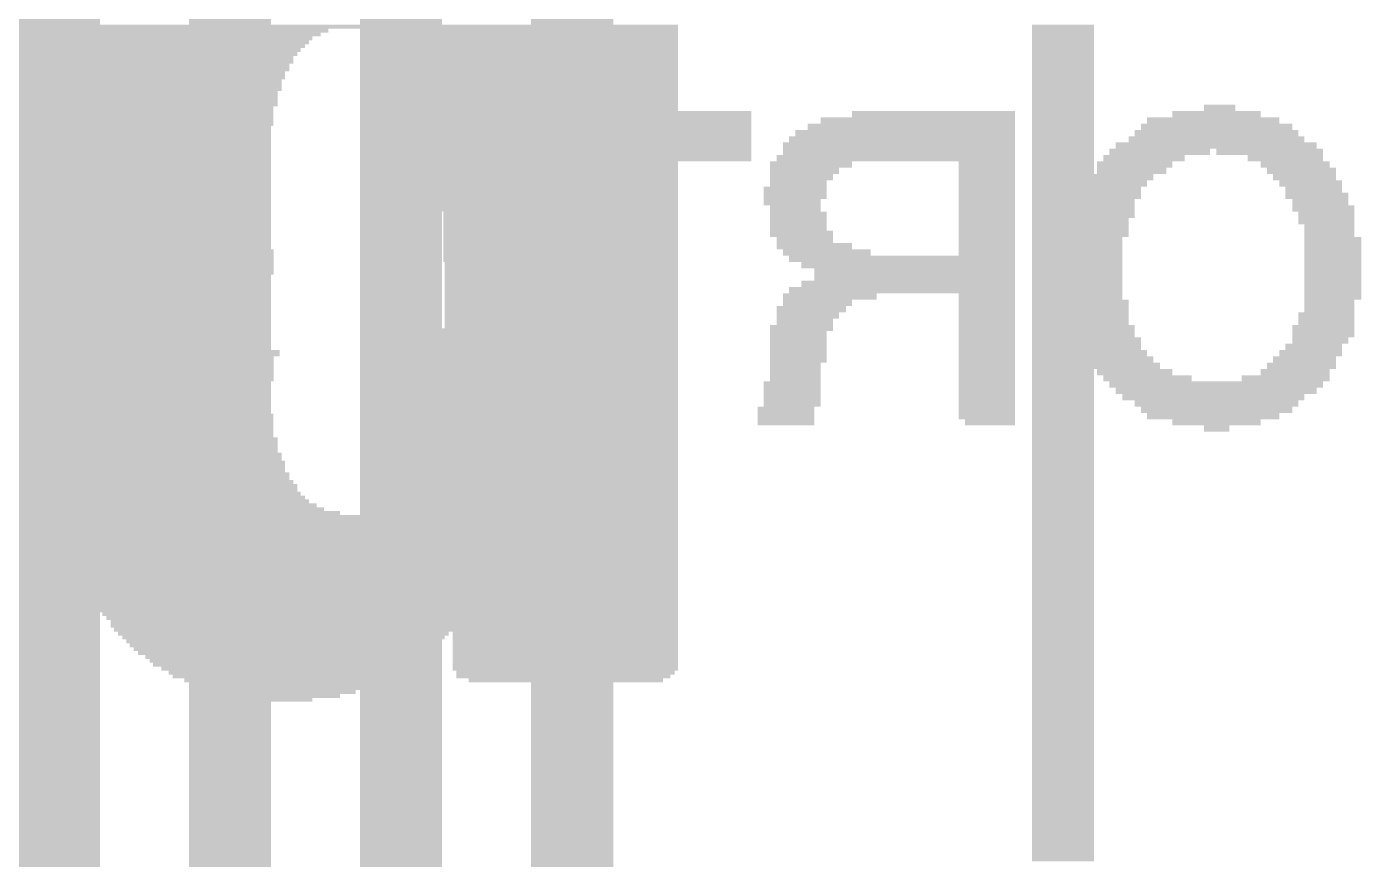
# Model space of a CAD drawing. Extents: x -0.75 to 3.47, y -1.8 to 2.11.
# Drawn here: x 2.0453 to 2.2403, y 1.2052 to 1.3268 of the extents above; entities that cross this region are included whole.
import ezdxf

# ---------------------------------------------------------------- set-up
doc = ezdxf.new("R2010")
doc.units = 0
doc.header["$MEASUREMENT"] = 0
doc.layers.get('0').update_dxf_attribs({"linetype": 'CONTINUOUS'})
for name, color, linetype in [('1', 22, 'CONTINUOUS'), ('21', 32, 'CONTINUOUS'), ('22', 2, 'CONTINUOUS')]:
    doc.layers.add(name, color=color, linetype=linetype)

# ---------------------------------------------------------------- blocks, each defined once
blk = doc.blocks.new('RECT')
blk.add_solid([(-0.5, -0.5), (0.5, -0.5), (-0.5, 0.5), (0.5, 0.5)])

msp = doc.modelspace()

# ---------------------------------------------------------------- linework, layer by layer
at = {"layer": '1', "const_width": 0.012}
for points in [[(2.05, 0.73), (2.05, 1.6)], [(2.075, 0.715), (2.075, 1.525)], [(2.1, 0.705), (2.1, 1.4)], [(2.125, 0.695), (2.125, 1.36)]]:
    msp.add_lwpolyline(points, dxfattribs=at)

# ---------------------------------------------------------------- block references
at = {"layer": '21'}
for p, xscale, yscale in [((2.095006, 1.326831), 0.0909, 0.00057), ((2.069456, 1.326261), 0.0398, 0.00057), ((2.068906, 1.325691), 0.0387, 0.00057), ((2.118606, 1.326261), 0.0437, 0.00057), ((2.119156, 1.325691), 0.0426, 0.00057), ((2.196706, 1.326831), 0.0091, 0.00057), ((2.196706, 1.326261), 0.0091, 0.00057), ((2.196706, 1.325691), 0.0091, 0.00057), ((2.068056, 1.325126), 0.038, 0.00056), ((2.067806, 1.324561), 0.0375, 0.00057), ((2.067506, 1.323991), 0.0369, 0.00057), ((2.119756, 1.325126), 0.0414, 0.00056), ((2.120006, 1.324561), 0.0409, 0.00057), ((2.120306, 1.323991), 0.0403, 0.00057), ((2.196706, 1.325126), 0.0091, 0.00056), ((2.196706, 1.324561), 0.0091, 0.00057), ((2.196706, 1.323991), 0.0091, 0.00057), ((2.066656, 1.322851), 0.0364, 0.00057), ((2.066356, 1.322286), 0.0358, 0.00056), ((2.066356, 1.321721), 0.0358, 0.00057), ((2.067206, 1.323421), 0.0363, 0.00057), ((2.120606, 1.323421), 0.0397, 0.00057), ((2.120856, 1.322851), 0.0392, 0.00057), ((2.121156, 1.322286), 0.0386, 0.00056), ((2.121156, 1.321721), 0.0386, 0.00057), ((2.196706, 1.323421), 0.0091, 0.00057), ((2.196706, 1.322851), 0.0091, 0.00057), ((2.196706, 1.322286), 0.0091, 0.00056), ((2.196706, 1.321721), 0.0091, 0.00057), ((2.065456, 1.320011), 0.0352, 0.00057), ((2.066056, 1.321151), 0.0352, 0.00057), ((2.066056, 1.320581), 0.0352, 0.00057), ((2.121456, 1.321151), 0.038, 0.00057), ((2.121456, 1.320581), 0.038, 0.00057), ((2.121706, 1.320011), 0.0375, 0.00057), ((2.196706, 1.321151), 0.0091, 0.00057), ((2.196706, 1.320581), 0.0091, 0.00057), ((2.196706, 1.320011), 0.0091, 0.00057), ((2.065456, 1.319441), 0.0352, 0.00057), ((2.065206, 1.318876), 0.0347, 0.00056), ((2.065206, 1.318311), 0.0347, 0.00057), ((2.121706, 1.319441), 0.0375, 0.00057), ((2.122006, 1.318876), 0.0369, 0.00056), ((2.122006, 1.318311), 0.0369, 0.00057), ((2.196706, 1.319441), 0.0091, 0.00057), ((2.196706, 1.318876), 0.0091, 0.00056), ((2.196706, 1.318311), 0.0091, 0.00057), ((2.064656, 1.316601), 0.0346, 0.00057), ((2.064656, 1.316036), 0.0346, 0.00056), ((2.065206, 1.317741), 0.0347, 0.00057), ((2.064906, 1.317171), 0.0341, 0.00057), ((2.122006, 1.317741), 0.0369, 0.00057), ((2.122306, 1.317171), 0.0363, 0.00057), ((2.122306, 1.316601), 0.0363, 0.00057), ((2.122306, 1.316036), 0.0363, 0.00056), ((2.196706, 1.317741), 0.0091, 0.00057), ((2.196706, 1.317171), 0.0091, 0.00057), ((2.196706, 1.316601), 0.0091, 0.00057), ((2.196706, 1.316036), 0.0091, 0.00056), ((2.064656, 1.315471), 0.0346, 0.00057), ((2.064356, 1.314901), 0.034, 0.00057), ((2.064356, 1.314331), 0.034, 0.00057), ((2.122556, 1.315471), 0.0358, 0.00057), ((2.122556, 1.314901), 0.0358, 0.00057), ((2.122556, 1.314331), 0.0358, 0.00057), ((2.196706, 1.315471), 0.0091, 0.00057), ((2.196706, 1.314901), 0.0091, 0.00057), ((2.196706, 1.314331), 0.0091, 0.00057), ((2.064056, 1.313191), 0.0346, 0.00057), ((2.064056, 1.312626), 0.0346, 0.00056), ((2.063806, 1.312061), 0.0341, 0.00057), ((2.064356, 1.313761), 0.034, 0.00057), ((2.122556, 1.313761), 0.0358, 0.00057), ((2.122556, 1.313191), 0.0358, 0.00057), ((2.122856, 1.312626), 0.0352, 0.00056), ((2.122856, 1.312061), 0.0352, 0.00057), ((2.196706, 1.313761), 0.0091, 0.00057), ((2.196706, 1.313191), 0.0091, 0.00057), ((2.196706, 1.312626), 0.0091, 0.00056), ((2.196706, 1.312061), 0.0091, 0.00057), ((2.063806, 1.311491), 0.0341, 0.00057), ((2.063806, 1.310921), 0.0341, 0.00057), ((2.063806, 1.310351), 0.0341, 0.00057), ((2.122856, 1.311491), 0.0352, 0.00057), ((2.122856, 1.310921), 0.0352, 0.00057), ((2.122856, 1.310351), 0.0352, 0.00057), ((2.196706, 1.311491), 0.0091, 0.00057), ((2.196706, 1.310921), 0.0091, 0.00057), ((2.196706, 1.310351), 0.0091, 0.00057), ((2.063806, 1.309786), 0.0341, 0.00056), ((2.063806, 1.309221), 0.0341, 0.00057), ((2.063806, 1.308651), 0.0341, 0.00057), ((2.063806, 1.308081), 0.0341, 0.00057), ((2.122856, 1.309786), 0.0352, 0.00056), ((2.122856, 1.309221), 0.0352, 0.00057), ((2.122856, 1.308651), 0.0352, 0.00057), ((2.123156, 1.308081), 0.0346, 0.00057), ((2.196706, 1.309786), 0.0091, 0.00056), ((2.196706, 1.309221), 0.0091, 0.00057), ((2.196706, 1.308651), 0.0091, 0.00057), ((2.196706, 1.308081), 0.0091, 0.00057), ((2.063206, 1.307511), 0.0341, 0.00057), ((2.063206, 1.306941), 0.0341, 0.00057), ((2.063206, 1.306376), 0.0341, 0.00056), ((2.123156, 1.307511), 0.0346, 0.00057), ((2.123156, 1.306941), 0.0346, 0.00057), ((2.123156, 1.306376), 0.0346, 0.00056), ((2.196706, 1.307511), 0.0091, 0.00057), ((2.196706, 1.306941), 0.0091, 0.00057), ((2.196706, 1.306376), 0.0091, 0.00056), ((2.063206, 1.305811), 0.0341, 0.00057), ((2.063206, 1.305241), 0.0341, 0.00057), ((2.063206, 1.304671), 0.0341, 0.00057), ((2.123156, 1.305811), 0.0346, 0.00057), ((2.123156, 1.305241), 0.0346, 0.00057), ((2.123156, 1.304671), 0.0346, 0.00057), ((2.196706, 1.305811), 0.0091, 0.00057), ((2.196706, 1.305241), 0.0091, 0.00057), ((2.196706, 1.304671), 0.0091, 0.00057), ((2.063206, 1.304101), 0.0341, 0.00057), ((2.063206, 1.303536), 0.0341, 0.00056), ((2.063206, 1.302971), 0.0341, 0.00057), ((2.063206, 1.302401), 0.0341, 0.00057), ((2.123156, 1.304101), 0.0346, 0.00057), ((2.123156, 1.303536), 0.0346, 0.00056), ((2.123156, 1.302971), 0.0346, 0.00057), ((2.123156, 1.302401), 0.0346, 0.00057), ((2.196706, 1.304101), 0.0091, 0.00057), ((2.196706, 1.303536), 0.0091, 0.00056), ((2.196706, 1.302971), 0.0091, 0.00057), ((2.196706, 1.302401), 0.0091, 0.00057), ((2.063206, 1.301831), 0.0341, 0.00057), ((2.063206, 1.301261), 0.0341, 0.00057), ((2.063206, 1.300691), 0.0341, 0.00057), ((2.123156, 1.301831), 0.0346, 0.00057), ((2.123156, 1.301261), 0.0346, 0.00057), ((2.123156, 1.300691), 0.0346, 0.00057), ((2.196706, 1.301831), 0.0091, 0.00057), ((2.196706, 1.301261), 0.0091, 0.00057), ((2.196706, 1.300691), 0.0091, 0.00057), ((2.062906, 1.298421), 0.0347, 0.00057), ((2.063206, 1.300126), 0.0341, 0.00056), ((2.063206, 1.299561), 0.0341, 0.00057), ((2.063206, 1.298991), 0.0341, 0.00057), ((2.123156, 1.300126), 0.0346, 0.00056), ((2.123406, 1.299561), 0.0341, 0.00057), ((2.123406, 1.298991), 0.0341, 0.00057), ((2.123406, 1.298421), 0.0341, 0.00057), ((2.196706, 1.300126), 0.0091, 0.00056), ((2.196706, 1.299561), 0.0091, 0.00057), ((2.196706, 1.298991), 0.0091, 0.00057), ((2.196706, 1.298421), 0.0091, 0.00057), ((2.062906, 1.297851), 0.0347, 0.00057), ((2.062906, 1.297286), 0.0347, 0.00056), ((2.062606, 1.296721), 0.0341, 0.00057), ((2.123406, 1.297851), 0.0341, 0.00057), ((2.123406, 1.297286), 0.0341, 0.00056), ((2.123406, 1.296721), 0.0341, 0.00057), ((2.196706, 1.297851), 0.0091, 0.00057), ((2.196706, 1.297286), 0.0091, 0.00056), ((2.196706, 1.296721), 0.0091, 0.00057), ((2.062606, 1.296151), 0.0341, 0.00057), ((2.062606, 1.295581), 0.0341, 0.00057), ((2.062606, 1.295011), 0.0341, 0.00057), ((2.062606, 1.294441), 0.0341, 0.00057), ((2.123406, 1.296151), 0.0341, 0.00057), ((2.123406, 1.295581), 0.0341, 0.00057), ((2.123406, 1.295011), 0.0341, 0.00057), ((2.123406, 1.294441), 0.0341, 0.00057), ((2.196706, 1.296151), 0.0091, 0.00057), ((2.196706, 1.295581), 0.0091, 0.00057), ((2.196706, 1.295011), 0.0091, 0.00057), ((2.196706, 1.294441), 0.0091, 0.00057), ((2.062606, 1.293876), 0.0341, 0.00056), ((2.062606, 1.293311), 0.0341, 0.00057), ((2.062606, 1.292741), 0.0341, 0.00057), ((2.123406, 1.293876), 0.0341, 0.00056), ((2.123406, 1.293311), 0.0341, 0.00057), ((2.123406, 1.292741), 0.0341, 0.00057), ((2.196706, 1.293876), 0.0091, 0.00056), ((2.196706, 1.293311), 0.0091, 0.00057), ((2.196706, 1.292741), 0.0091, 0.00057), ((2.062606, 1.292171), 0.0341, 0.00057), ((2.062606, 1.291601), 0.0341, 0.00057), ((2.062606, 1.291036), 0.0341, 0.00056), ((2.062606, 1.290471), 0.0341, 0.00057), ((2.123406, 1.292171), 0.0341, 0.00057), ((2.123406, 1.291601), 0.0341, 0.00057), ((2.123406, 1.291036), 0.0341, 0.00056), ((2.123406, 1.290471), 0.0341, 0.00057), ((2.196706, 1.292171), 0.0091, 0.00057), ((2.196706, 1.291601), 0.0091, 0.00057), ((2.196706, 1.291036), 0.0091, 0.00056), ((2.196706, 1.290471), 0.0091, 0.00057), ((2.062606, 1.289901), 0.0341, 0.00057), ((2.062606, 1.289331), 0.0341, 0.00057), ((2.062606, 1.288761), 0.0341, 0.00057), ((2.123406, 1.289901), 0.0341, 0.00057), ((2.123406, 1.289331), 0.0341, 0.00057), ((2.123406, 1.288761), 0.0341, 0.00057), ((2.196706, 1.289901), 0.0091, 0.00057), ((2.196706, 1.289331), 0.0091, 0.00057), ((2.196706, 1.288761), 0.0091, 0.00057), ((2.062606, 1.288191), 0.0341, 0.00057), ((2.062606, 1.287626), 0.0341, 0.00056), ((2.062606, 1.287061), 0.0341, 0.00057), ((2.123406, 1.288191), 0.0341, 0.00057), ((2.123406, 1.287626), 0.0341, 0.00056), ((2.123406, 1.287061), 0.0341, 0.00057), ((2.196706, 1.288191), 0.0091, 0.00057), ((2.196706, 1.287626), 0.0091, 0.00056), ((2.196706, 1.287061), 0.0091, 0.00057), ((2.062606, 1.286491), 0.0341, 0.00057), ((2.062606, 1.285921), 0.0341, 0.00057), ((2.062906, 1.285351), 0.0347, 0.00057), ((2.062906, 1.284786), 0.0347, 0.00056), ((2.123406, 1.286491), 0.0341, 0.00057), ((2.123406, 1.285921), 0.0341, 0.00057), ((2.123406, 1.285351), 0.0341, 0.00057), ((2.123406, 1.284786), 0.0341, 0.00056), ((2.196706, 1.286491), 0.0091, 0.00057), ((2.196706, 1.285921), 0.0091, 0.00057), ((2.196706, 1.285351), 0.0091, 0.00057), ((2.196706, 1.284786), 0.0091, 0.00056), ((2.062906, 1.284221), 0.0347, 0.00057), ((2.063206, 1.283651), 0.0341, 0.00057), ((2.063206, 1.283081), 0.0341, 0.00057), ((2.123406, 1.284221), 0.0341, 0.00057), ((2.123406, 1.283651), 0.0341, 0.00057), ((2.123406, 1.283081), 0.0341, 0.00057), ((2.196706, 1.284221), 0.0091, 0.00057), ((2.196706, 1.283651), 0.0091, 0.00057), ((2.196706, 1.283081), 0.0091, 0.00057), ((2.063206, 1.282511), 0.0341, 0.00057), ((2.063206, 1.281941), 0.0341, 0.00057), ((2.063206, 1.281376), 0.0341, 0.00056), ((2.063206, 1.280811), 0.0341, 0.00057), ((2.123156, 1.282511), 0.0346, 0.00057), ((2.123156, 1.281941), 0.0346, 0.00057), ((2.123156, 1.281376), 0.0346, 0.00056), ((2.123156, 1.280811), 0.0346, 0.00057), ((2.196706, 1.282511), 0.0091, 0.00057), ((2.196706, 1.281941), 0.0091, 0.00057), ((2.196706, 1.281376), 0.0091, 0.00056), ((2.196706, 1.280811), 0.0091, 0.00057), ((2.063206, 1.280241), 0.0341, 0.00057), ((2.063206, 1.279671), 0.0341, 0.00057), ((2.063206, 1.279101), 0.0341, 0.00057), ((2.123156, 1.280241), 0.0346, 0.00057), ((2.123156, 1.279671), 0.0346, 0.00057), ((2.123156, 1.279101), 0.0346, 0.00057), ((2.196706, 1.280241), 0.0091, 0.00057), ((2.196706, 1.279671), 0.0091, 0.00057), ((2.196706, 1.279101), 0.0091, 0.00057), ((2.063206, 1.278536), 0.0341, 0.00056), ((2.063206, 1.277971), 0.0341, 0.00057), ((2.063206, 1.277401), 0.0341, 0.00057), ((2.063206, 1.276831), 0.0341, 0.00057), ((2.123156, 1.278536), 0.0346, 0.00056), ((2.123156, 1.277971), 0.0346, 0.00057), ((2.123156, 1.277401), 0.0346, 0.00057), ((2.123156, 1.276831), 0.0346, 0.00057), ((2.196706, 1.278536), 0.0091, 0.00056), ((2.196706, 1.277971), 0.0091, 0.00057), ((2.196706, 1.277401), 0.0091, 0.00057), ((2.196706, 1.276831), 0.0091, 0.00057), ((2.063206, 1.276261), 0.0341, 0.00057), ((2.063206, 1.275696), 0.0341, 0.00056), ((2.063206, 1.275131), 0.0341, 0.00057), ((2.123156, 1.276261), 0.0346, 0.00057), ((2.123156, 1.275696), 0.0346, 0.00056), ((2.123156, 1.275131), 0.0346, 0.00057), ((2.196706, 1.276261), 0.0091, 0.00057), ((2.196706, 1.275696), 0.0091, 0.00056), ((2.196706, 1.275131), 0.0091, 0.00057), ((2.063506, 1.274561), 0.0347, 0.00057), ((2.063806, 1.273991), 0.0341, 0.00057), ((2.063806, 1.273421), 0.0341, 0.00057), ((2.122856, 1.273421), 0.0352, 0.00057), ((2.123156, 1.274561), 0.0346, 0.00057), ((2.123156, 1.273991), 0.0346, 0.00057), ((2.196706, 1.274561), 0.0091, 0.00057), ((2.196706, 1.273991), 0.0091, 0.00057), ((2.196706, 1.273421), 0.0091, 0.00057), ((2.063806, 1.272851), 0.0341, 0.00057), ((2.063806, 1.272286), 0.0341, 0.00056), ((2.063806, 1.271721), 0.0341, 0.00057), ((2.063806, 1.271151), 0.0341, 0.00057), ((2.122856, 1.272851), 0.0352, 0.00057), ((2.122856, 1.272286), 0.0352, 0.00056), ((2.122856, 1.271721), 0.0352, 0.00057), ((2.122856, 1.271151), 0.0352, 0.00057), ((2.196706, 1.272851), 0.0091, 0.00057), ((2.196706, 1.272286), 0.0091, 0.00056), ((2.196706, 1.271721), 0.0091, 0.00057), ((2.196706, 1.271151), 0.0091, 0.00057), ((2.063806, 1.270581), 0.0341, 0.00057), ((2.064056, 1.270011), 0.0346, 0.00057), ((2.064056, 1.269441), 0.0346, 0.00057), ((2.122556, 1.269441), 0.0358, 0.00057), ((2.122856, 1.270581), 0.0352, 0.00057), ((2.122856, 1.270011), 0.0352, 0.00057), ((2.196706, 1.270581), 0.0091, 0.00057), ((2.196706, 1.270011), 0.0091, 0.00057), ((2.196706, 1.269441), 0.0091, 0.00057), ((2.064356, 1.268876), 0.034, 0.00056), ((2.064356, 1.268311), 0.034, 0.00057), ((2.064356, 1.267741), 0.034, 0.00057), ((2.064356, 1.267171), 0.034, 0.00057), ((2.122556, 1.268876), 0.0358, 0.00056), ((2.122556, 1.268311), 0.0358, 0.00057), ((2.122556, 1.267741), 0.0358, 0.00057), ((2.122556, 1.267171), 0.0358, 0.00057), ((2.196706, 1.268876), 0.0091, 0.00056), ((2.196706, 1.268311), 0.0091, 0.00057), ((2.196706, 1.267741), 0.0091, 0.00057), ((2.196706, 1.267171), 0.0091, 0.00057), ((2.064656, 1.266601), 0.0346, 0.00057), ((2.064656, 1.266036), 0.0346, 0.00056), ((2.064656, 1.265471), 0.0346, 0.00057), ((2.122306, 1.266601), 0.0363, 0.00057), ((2.122306, 1.266036), 0.0363, 0.00056), ((2.122306, 1.265471), 0.0363, 0.00057), ((2.196706, 1.266601), 0.0091, 0.00057), ((2.196706, 1.266036), 0.0091, 0.00056), ((2.196706, 1.265471), 0.0091, 0.00057), ((2.064906, 1.264901), 0.0341, 0.00057), ((2.065206, 1.264331), 0.0347, 0.00057), ((2.065206, 1.263761), 0.0347, 0.00057), ((2.065456, 1.263191), 0.0352, 0.00057), ((2.122006, 1.264331), 0.0369, 0.00057), ((2.122006, 1.263761), 0.0369, 0.00057), ((2.122006, 1.263191), 0.0369, 0.00057), ((2.122306, 1.264901), 0.0363, 0.00057), ((2.196706, 1.264901), 0.0091, 0.00057), ((2.196706, 1.264331), 0.0091, 0.00057), ((2.196706, 1.263761), 0.0091, 0.00057), ((2.196706, 1.263191), 0.0091, 0.00057), ((2.065456, 1.262626), 0.0352, 0.00056), ((2.065756, 1.262061), 0.0346, 0.00057), ((2.066056, 1.261491), 0.0352, 0.00057), ((2.121456, 1.261491), 0.038, 0.00057), ((2.121706, 1.262626), 0.0375, 0.00056), ((2.121706, 1.262061), 0.0375, 0.00057), ((2.196706, 1.262626), 0.0091, 0.00056), ((2.196706, 1.262061), 0.0091, 0.00057), ((2.196706, 1.261491), 0.0091, 0.00057), ((2.066056, 1.260921), 0.0352, 0.00057), ((2.066356, 1.260351), 0.0358, 0.00057), ((2.066656, 1.259786), 0.0364, 0.00056), ((2.120856, 1.259786), 0.0392, 0.00056), ((2.121156, 1.260351), 0.0386, 0.00057), ((2.121456, 1.260921), 0.038, 0.00057), ((2.196706, 1.260921), 0.0091, 0.00057), ((2.196706, 1.260351), 0.0091, 0.00057), ((2.196706, 1.259786), 0.0091, 0.00056), ((2.066956, 1.259221), 0.0358, 0.00057), ((2.067206, 1.258651), 0.0363, 0.00057), ((2.067506, 1.258081), 0.0369, 0.00057), ((2.067806, 1.257511), 0.0375, 0.00057), ((2.120006, 1.257511), 0.0409, 0.00057), ((2.120306, 1.258081), 0.0403, 0.00057), ((2.120606, 1.258651), 0.0397, 0.00057), ((2.120856, 1.259221), 0.0392, 0.00057), ((2.196706, 1.259221), 0.0091, 0.00057), ((2.196706, 1.258651), 0.0091, 0.00057), ((2.196706, 1.258081), 0.0091, 0.00057), ((2.196706, 1.257511), 0.0091, 0.00057), ((2.068606, 1.256941), 0.0381, 0.00057), ((2.069156, 1.256376), 0.0392, 0.00056), ((2.070306, 1.255811), 0.0415, 0.00057), ((2.117756, 1.255811), 0.0454, 0.00057), ((2.118906, 1.256376), 0.0431, 0.00056), ((2.119456, 1.256941), 0.042, 0.00057), ((2.196706, 1.256941), 0.0091, 0.00057), ((2.196706, 1.256376), 0.0091, 0.00056), ((2.196706, 1.255811), 0.0091, 0.00057), ((2.095006, 1.255241), 0.0909, 0.00057), ((2.095306, 1.254671), 0.0903, 0.00057), ((2.095306, 1.254101), 0.0903, 0.00057), ((2.095306, 1.253536), 0.0903, 0.00056), ((2.196706, 1.255241), 0.0091, 0.00057), ((2.196706, 1.254671), 0.0091, 0.00057), ((2.196706, 1.254101), 0.0091, 0.00057), ((2.196706, 1.253536), 0.0091, 0.00056), ((2.095606, 1.252971), 0.0897, 0.00057), ((2.095606, 1.252401), 0.0897, 0.00057), ((2.095606, 1.251831), 0.0897, 0.00057), ((2.196706, 1.252971), 0.0091, 0.00057), ((2.196706, 1.252401), 0.0091, 0.00057), ((2.196706, 1.251831), 0.0091, 0.00057), ((2.095856, 1.251261), 0.0892, 0.00057), ((2.095856, 1.250696), 0.0892, 0.00056), ((2.096156, 1.250131), 0.0886, 0.00057), ((2.096156, 1.249561), 0.0886, 0.00057), ((2.196706, 1.251261), 0.0091, 0.00057), ((2.196706, 1.250696), 0.0091, 0.00056), ((2.196706, 1.250131), 0.0091, 0.00057), ((2.196706, 1.249561), 0.0091, 0.00057), ((2.096156, 1.248991), 0.0886, 0.00057), ((2.096456, 1.248421), 0.088, 0.00057), ((2.096456, 1.247851), 0.088, 0.00057), ((2.196706, 1.248991), 0.0091, 0.00057), ((2.196706, 1.248421), 0.0091, 0.00057), ((2.196706, 1.247851), 0.0091, 0.00057), ((2.096706, 1.247286), 0.0875, 0.00056), ((2.096706, 1.246721), 0.0875, 0.00057), ((2.097006, 1.246151), 0.0869, 0.00057), ((2.196706, 1.247286), 0.0091, 0.00056), ((2.196706, 1.246721), 0.0091, 0.00057), ((2.196706, 1.246151), 0.0091, 0.00057), ((2.097006, 1.245581), 0.0869, 0.00057), ((2.097306, 1.245011), 0.0863, 0.00057), ((2.097306, 1.244441), 0.0863, 0.00057), ((2.097556, 1.243876), 0.0858, 0.00056), ((2.196706, 1.245581), 0.0091, 0.00057), ((2.196706, 1.245011), 0.0091, 0.00057), ((2.196706, 1.244441), 0.0091, 0.00057), ((2.196706, 1.243876), 0.0091, 0.00056), ((2.097556, 1.243311), 0.0858, 0.00057), ((2.097856, 1.242741), 0.0852, 0.00057), ((2.098156, 1.242171), 0.0846, 0.00057), ((2.196706, 1.243311), 0.0091, 0.00057), ((2.196706, 1.242741), 0.0091, 0.00057), ((2.196706, 1.242171), 0.0091, 0.00057), ((2.098156, 1.241601), 0.0846, 0.00057), ((2.098406, 1.241036), 0.0841, 0.00056), ((2.098706, 1.240471), 0.0835, 0.00057), ((2.099006, 1.239901), 0.0829, 0.00057), ((2.196706, 1.241601), 0.0091, 0.00057), ((2.196706, 1.241036), 0.0091, 0.00056), ((2.196706, 1.240471), 0.0091, 0.00057), ((2.196706, 1.239901), 0.0091, 0.00057), ((2.099006, 1.239331), 0.0829, 0.00057), ((2.099256, 1.238761), 0.0824, 0.00057), ((2.082806, 1.238191), 0.0483, 0.00057), ((2.124006, 1.238191), 0.0329, 0.00057), ((2.196706, 1.239331), 0.0091, 0.00057), ((2.196706, 1.238761), 0.0091, 0.00057), ((2.196706, 1.238191), 0.0091, 0.00057), ((2.082806, 1.237626), 0.0471, 0.00056), ((2.082856, 1.237061), 0.046, 0.00057), ((2.082806, 1.236491), 0.0449, 0.00057), ((2.082806, 1.235921), 0.0437, 0.00057), ((2.124006, 1.237626), 0.0329, 0.00056), ((2.124006, 1.237061), 0.0329, 0.00057), ((2.124006, 1.236491), 0.0329, 0.00057), ((2.124006, 1.235921), 0.0329, 0.00057), ((2.196706, 1.237626), 0.0091, 0.00056), ((2.196706, 1.237061), 0.0091, 0.00057), ((2.196706, 1.236491), 0.0091, 0.00057), ((2.196706, 1.235921), 0.0091, 0.00057), ((2.082856, 1.235351), 0.0426, 0.00057), ((2.082806, 1.234786), 0.0403, 0.00056), ((2.082856, 1.234221), 0.0392, 0.00057), ((2.124006, 1.235351), 0.0329, 0.00057), ((2.124006, 1.234786), 0.0329, 0.00056), ((2.124006, 1.234221), 0.0329, 0.00057), ((2.196706, 1.235351), 0.0091, 0.00057), ((2.196706, 1.234786), 0.0091, 0.00056), ((2.196706, 1.234221), 0.0091, 0.00057), ((2.082806, 1.233651), 0.0381, 0.00057), ((2.082856, 1.233081), 0.0358, 0.00057), ((2.083106, 1.232511), 0.0341, 0.00057), ((2.124006, 1.233651), 0.0329, 0.00057), ((2.124006, 1.233081), 0.0329, 0.00057), ((2.124006, 1.232511), 0.0319, 0.00057), ((2.196706, 1.233651), 0.0091, 0.00057), ((2.196706, 1.233081), 0.0091, 0.00057), ((2.196706, 1.232511), 0.0091, 0.00057), ((2.082856, 1.231941), 0.0324, 0.00057), ((2.083106, 1.231376), 0.0295, 0.00056), ((2.083106, 1.230811), 0.0273, 0.00057), ((2.083106, 1.230241), 0.0239, 0.00057), ((2.123706, 1.231941), 0.0313, 0.00057), ((2.124056, 1.231376), 0.0284, 0.00056), ((2.196706, 1.231941), 0.0091, 0.00057), ((2.196706, 1.231376), 0.0091, 0.00056), ((2.196706, 1.230811), 0.0091, 0.00057), ((2.196706, 1.230241), 0.0091, 0.00057), ((2.083106, 1.229671), 0.0205, 0.00057), ((2.083106, 1.229101), 0.0159, 0.00057), ((2.083356, 1.228536), 0.0074, 0.00056), ((2.196706, 1.229671), 0.0091, 0.00057), ((2.196706, 1.229101), 0.0091, 0.00057), ((2.196706, 1.228536), 0.0091, 0.00056), ((2.196706, 1.227971), 0.0091, 0.00057), ((2.196706, 1.227401), 0.0091, 0.00057), ((2.196706, 1.226831), 0.0091, 0.00057), ((2.196706, 1.226261), 0.0091, 0.00057), ((2.196706, 1.225691), 0.0091, 0.00057), ((2.196706, 1.225126), 0.0091, 0.00056), ((2.196706, 1.224561), 0.0091, 0.00057), ((2.196706, 1.223991), 0.0091, 0.00057), ((2.196706, 1.223421), 0.0091, 0.00057), ((2.196706, 1.222851), 0.0091, 0.00057), ((2.196706, 1.222286), 0.0091, 0.00056), ((2.196706, 1.221721), 0.0091, 0.00057), ((2.196706, 1.221151), 0.0091, 0.00057), ((2.196706, 1.220581), 0.0091, 0.00057), ((2.196706, 1.220011), 0.0091, 0.00057), ((2.196706, 1.219441), 0.0091, 0.00057), ((2.196706, 1.218876), 0.0091, 0.00056), ((2.196706, 1.218311), 0.0091, 0.00057), ((2.196706, 1.217741), 0.0091, 0.00057), ((2.196706, 1.217171), 0.0091, 0.00057), ((2.196706, 1.216601), 0.0091, 0.00057), ((2.196706, 1.216036), 0.0091, 0.00056), ((2.196706, 1.215471), 0.0091, 0.00057), ((2.196706, 1.214901), 0.0091, 0.00057), ((2.196706, 1.214331), 0.0091, 0.00057), ((2.196706, 1.213761), 0.0091, 0.00057), ((2.196706, 1.213196), 0.0091, 0.00056), ((2.196706, 1.212631), 0.0091, 0.00057), ((2.196706, 1.212061), 0.0091, 0.00057), ((2.196706, 1.211491), 0.0091, 0.00057), ((2.196706, 1.210921), 0.0091, 0.00057), ((2.196706, 1.210351), 0.0091, 0.00057), ((2.196706, 1.209786), 0.0091, 0.00056), ((2.196706, 1.209221), 0.0091, 0.00057), ((2.196706, 1.208651), 0.0091, 0.00057), ((2.196706, 1.208081), 0.0091, 0.00057), ((2.196706, 1.207511), 0.0091, 0.00057), ((2.196706, 1.206941), 0.0091, 0.00057), ((2.196706, 1.206376), 0.0091, 0.00056), ((2.196706, 1.205811), 0.0091, 0.00057), ((2.196706, 1.205241), 0.0091, 0.00057)]:
    msp.add_blockref('RECT', p, dxfattribs=dict(at, xscale=xscale, yscale=yscale))
at = {"layer": '22', "rotation": 180}
for p, xscale, yscale in [((2.132334, 1.314052), 0.0377, 0.0009199999999999999), ((2.177784, 1.314052), 0.0238, 0.0009199999999999999), ((2.219134, 1.314052), 0.0129, 0.0009199999999999999), ((2.219584, 1.314972), 0.0046, 0.0009199999999999999), ((2.132334, 1.313132), 0.0377, 0.0009199999999999999), ((2.132334, 1.312212), 0.0377, 0.0009199999999999999), ((2.174534, 1.312212), 0.0303, 0.0009199999999999999), ((2.175484, 1.313132), 0.0284, 0.0009199999999999999), ((2.219134, 1.312212), 0.0221, 0.0009199999999999999), ((2.218634, 1.313132), 0.0193, 0.0009199999999999999), ((2.132334, 1.311297), 0.0377, 0.00091), ((2.132334, 1.310382), 0.0377, 0.0009199999999999999), ((2.173184, 1.310382), 0.033, 0.0009199999999999999), ((2.173634, 1.311297), 0.0321, 0.00091), ((2.219134, 1.310382), 0.0257, 0.0009199999999999999), ((2.219134, 1.311297), 0.0239, 0.00091), ((2.132334, 1.309462), 0.0377, 0.0009199999999999999), ((2.132334, 1.308542), 0.0377, 0.0009199999999999999), ((2.172734, 1.309462), 0.0339, 0.0009199999999999999), ((2.172734, 1.308542), 0.0339, 0.0009199999999999999), ((2.210834, 1.308542), 0.0147, 0.0009199999999999999), ((2.219084, 1.309462), 0.0294, 0.0009199999999999999), ((2.226884, 1.308542), 0.0156, 0.0009199999999999999), ((2.132334, 1.307622), 0.0377, 0.0009199999999999999), ((2.132334, 1.306702), 0.0083, 0.0009199999999999999), ((2.159884, 1.306702), 0.012, 0.0009199999999999999), ((2.172284, 1.307622), 0.0348, 0.0009199999999999999), ((2.185584, 1.306702), 0.0082, 0.0009199999999999999), ((2.207184, 1.306702), 0.011, 0.0009199999999999999), ((2.208534, 1.307622), 0.0119, 0.0009199999999999999), ((2.229184, 1.307622), 0.011, 0.0009199999999999999), ((2.230634, 1.306702), 0.0101, 0.0009199999999999999), ((2.132334, 1.305787), 0.0083, 0.00091), ((2.132334, 1.304872), 0.0083, 0.0009199999999999999), ((2.132334, 1.303952), 0.0083, 0.0009199999999999999), ((2.158934, 1.305787), 0.0101, 0.00091), ((2.158484, 1.304872), 0.0092, 0.0009199999999999999), ((2.158034, 1.303952), 0.0083, 0.0009199999999999999), ((2.185584, 1.305787), 0.0082, 0.00091), ((2.185584, 1.304872), 0.0082, 0.0009199999999999999), ((2.185584, 1.303952), 0.0082, 0.0009199999999999999), ((2.205334, 1.304872), 0.0091, 0.0009199999999999999), ((2.204884, 1.303952), 0.0082, 0.0009199999999999999), ((2.206734, 1.305787), 0.0101, 0.00091), ((2.231534, 1.305787), 0.0101, 0.00091), ((2.231984, 1.304872), 0.0092, 0.0009199999999999999), ((2.232884, 1.303952), 0.0092, 0.0009199999999999999), ((2.067134, 1.302112), 0.0083, 0.0009199999999999999), ((2.132334, 1.303032), 0.0083, 0.0009199999999999999), ((2.132334, 1.302112), 0.0083, 0.0009199999999999999), ((2.157584, 1.303032), 0.0092, 0.0009199999999999999), ((2.157584, 1.302112), 0.0092, 0.0009199999999999999), ((2.185584, 1.303032), 0.0082, 0.0009199999999999999), ((2.185584, 1.302112), 0.0082, 0.0009199999999999999), ((2.203484, 1.302112), 0.0092, 0.0009199999999999999), ((2.203934, 1.303032), 0.0083, 0.0009199999999999999), ((2.233334, 1.303032), 0.0083, 0.0009199999999999999), ((2.233784, 1.302112), 0.0092, 0.0009199999999999999), ((2.043734, 1.301192), 0.0073, 0.0009199999999999999), ((2.043734, 1.300277), 0.0073, 0.00091), ((2.068034, 1.300277), 0.0193, 0.00091), ((2.067634, 1.301192), 0.0147, 0.0009199999999999999), ((2.110284, 1.300277), 0.0082, 0.00091), ((2.132334, 1.301192), 0.0083, 0.0009199999999999999), ((2.132334, 1.300277), 0.0083, 0.00091), ((2.157134, 1.301192), 0.0083, 0.0009199999999999999), ((2.157584, 1.300277), 0.0074, 0.00091), ((2.185584, 1.301192), 0.0082, 0.0009199999999999999), ((2.185584, 1.300277), 0.0082, 0.00091), ((2.202584, 1.300277), 0.0092, 0.00091), ((2.203034, 1.301192), 0.0083, 0.0009199999999999999), ((2.234284, 1.301192), 0.0082, 0.0009199999999999999), ((2.234734, 1.300277), 0.0091, 0.00091), ((2.043734, 1.299362), 0.0073, 0.0009199999999999999), ((2.043734, 1.298442), 0.0073, 0.0009199999999999999), ((2.068084, 1.298442), 0.023, 0.0009199999999999999), ((2.068034, 1.299362), 0.0211, 0.0009199999999999999), ((2.110284, 1.299362), 0.0082, 0.0009199999999999999), ((2.110284, 1.298442), 0.0082, 0.0009199999999999999), ((2.132334, 1.299362), 0.0083, 0.0009199999999999999), ((2.132334, 1.298442), 0.0083, 0.0009199999999999999), ((2.158034, 1.299362), 0.0083, 0.0009199999999999999), ((2.158034, 1.298442), 0.0083, 0.0009199999999999999), ((2.185584, 1.299362), 0.0082, 0.0009199999999999999), ((2.185584, 1.298442), 0.0082, 0.0009199999999999999), ((2.202584, 1.299362), 0.0092, 0.0009199999999999999), ((2.202134, 1.298442), 0.0083, 0.0009199999999999999), ((2.235184, 1.299362), 0.0082, 0.0009199999999999999), ((2.235184, 1.298442), 0.0082, 0.0009199999999999999), ((2.032684, 1.297522), 0.0294, 0.0009199999999999999), ((2.039584, 1.296602), 0.0156, 0.0009199999999999999), ((2.061184, 1.296602), 0.0128, 0.0009199999999999999), ((2.068084, 1.297522), 0.0248, 0.0009199999999999999), ((2.074984, 1.296602), 0.011, 0.0009199999999999999), ((2.110284, 1.297522), 0.0082, 0.0009199999999999999), ((2.110284, 1.296602), 0.0082, 0.0009199999999999999), ((2.132334, 1.297522), 0.0083, 0.0009199999999999999), ((2.132334, 1.296602), 0.0083, 0.0009199999999999999), ((2.158034, 1.297522), 0.0083, 0.0009199999999999999), ((2.158484, 1.296602), 0.0092, 0.0009199999999999999), ((2.185584, 1.297522), 0.0082, 0.0009199999999999999), ((2.185584, 1.296602), 0.0082, 0.0009199999999999999), ((2.202134, 1.297522), 0.0083, 0.0009199999999999999), ((2.202134, 1.296602), 0.0083, 0.0009199999999999999), ((2.235634, 1.297522), 0.0073, 0.0009199999999999999), ((2.235634, 1.296602), 0.0073, 0.0009199999999999999), ((2.041434, 1.295682), 0.0119, 0.0009199999999999999), ((2.041884, 1.294767), 0.011, 0.00091), ((2.059334, 1.295682), 0.0091, 0.0009199999999999999), ((2.058884, 1.294767), 0.0082, 0.00091), ((2.076334, 1.295682), 0.0083, 0.0009199999999999999), ((2.076784, 1.294767), 0.0074, 0.00091), ((2.110284, 1.295682), 0.0082, 0.0009199999999999999), ((2.110284, 1.294767), 0.0082, 0.00091), ((2.132334, 1.295682), 0.0083, 0.0009199999999999999), ((2.132334, 1.294767), 0.0083, 0.00091), ((2.158984, 1.295682), 0.0082, 0.0009199999999999999), ((2.160384, 1.294767), 0.011, 0.00091), ((2.185584, 1.295682), 0.0082, 0.0009199999999999999), ((2.185584, 1.294767), 0.0082, 0.00091), ((2.201234, 1.294767), 0.0083, 0.00091), ((2.201684, 1.295682), 0.0074, 0.0009199999999999999), ((2.236134, 1.295682), 0.0083, 0.0009199999999999999), ((2.236134, 1.294767), 0.0083, 0.00091), ((2.042334, 1.293852), 0.0101, 0.0009199999999999999), ((2.042784, 1.292932), 0.0092, 0.0009199999999999999), ((2.058384, 1.293852), 0.0092, 0.0009199999999999999), ((2.057934, 1.292932), 0.0083, 0.0009199999999999999), ((2.077234, 1.293852), 0.0083, 0.0009199999999999999), ((2.077234, 1.292932), 0.0083, 0.0009199999999999999), ((2.110284, 1.293852), 0.0082, 0.0009199999999999999), ((2.110284, 1.292932), 0.0082, 0.0009199999999999999), ((2.132334, 1.293852), 0.0083, 0.0009199999999999999), ((2.132334, 1.292932), 0.0083, 0.0009199999999999999), ((2.162184, 1.293852), 0.0128, 0.0009199999999999999), ((2.173184, 1.292932), 0.033, 0.0009199999999999999), ((2.185584, 1.293852), 0.0082, 0.0009199999999999999), ((2.201234, 1.293852), 0.0083, 0.0009199999999999999), ((2.201234, 1.292932), 0.0083, 0.0009199999999999999), ((2.236134, 1.293852), 0.0083, 0.0009199999999999999), ((2.236134, 1.292932), 0.0083, 0.0009199999999999999), ((2.042784, 1.292012), 0.0092, 0.0009199999999999999), ((2.043284, 1.291092), 0.0082, 0.0009199999999999999), ((2.076784, 1.291092), 0.0092, 0.0009199999999999999), ((2.077234, 1.292012), 0.0083, 0.0009199999999999999), ((2.132334, 1.292012), 0.0083, 0.0009199999999999999), ((2.132334, 1.291092), 0.0083, 0.0009199999999999999), ((2.174084, 1.292012), 0.0312, 0.0009199999999999999), ((2.175034, 1.291092), 0.0293, 0.0009199999999999999), ((2.201234, 1.292012), 0.0083, 0.0009199999999999999), ((2.201234, 1.291092), 0.0083, 0.0009199999999999999), ((2.236134, 1.292012), 0.0083, 0.0009199999999999999), ((2.236134, 1.291092), 0.0083, 0.0009199999999999999), ((2.043284, 1.290177), 0.0082, 0.00091), ((2.043284, 1.289262), 0.0082, 0.0009199999999999999), ((2.073584, 1.289262), 0.0138, 0.0009199999999999999), ((2.075884, 1.290177), 0.0092, 0.00091), ((2.132334, 1.290177), 0.0083, 0.00091), ((2.132334, 1.289262), 0.0083, 0.0009199999999999999), ((2.174084, 1.289262), 0.0312, 0.0009199999999999999), ((2.175034, 1.290177), 0.0293, 0.00091), ((2.201234, 1.290177), 0.0083, 0.00091), ((2.201234, 1.289262), 0.0083, 0.0009199999999999999), ((2.236134, 1.290177), 0.0083, 0.00091), ((2.236134, 1.289262), 0.0083, 0.0009199999999999999), ((2.043284, 1.288342), 0.0082, 0.0009199999999999999), ((2.043734, 1.287422), 0.0073, 0.0009199999999999999), ((2.043734, 1.286502), 0.0073, 0.0009199999999999999), ((2.068484, 1.286502), 0.0202, 0.0009199999999999999), ((2.070384, 1.287422), 0.0184, 0.0009199999999999999), ((2.071734, 1.288342), 0.0175, 0.0009199999999999999), ((2.132334, 1.288342), 0.0083, 0.0009199999999999999), ((2.132334, 1.287422), 0.0083, 0.0009199999999999999), ((2.132334, 1.286502), 0.0083, 0.0009199999999999999), ((2.162634, 1.287422), 0.0137, 0.0009199999999999999), ((2.160834, 1.286502), 0.0101, 0.0009199999999999999), ((2.173184, 1.288342), 0.033, 0.0009199999999999999), ((2.185584, 1.287422), 0.0082, 0.0009199999999999999), ((2.185584, 1.286502), 0.0082, 0.0009199999999999999), ((2.201234, 1.288342), 0.0083, 0.0009199999999999999), ((2.201684, 1.287422), 0.0074, 0.0009199999999999999), ((2.202134, 1.286502), 0.0083, 0.0009199999999999999), ((2.236134, 1.288342), 0.0083, 0.0009199999999999999), ((2.236134, 1.287422), 0.0083, 0.0009199999999999999), ((2.235634, 1.286502), 0.0073, 0.0009199999999999999), ((2.043734, 1.285582), 0.0073, 0.0009199999999999999), ((2.043734, 1.284667), 0.0073, 0.00091), ((2.064834, 1.284667), 0.0183, 0.00091), ((2.066684, 1.285582), 0.0202, 0.0009199999999999999), ((2.132334, 1.285582), 0.0083, 0.0009199999999999999), ((2.132334, 1.284667), 0.0083, 0.00091), ((2.159934, 1.285582), 0.0101, 0.0009199999999999999), ((2.159434, 1.284667), 0.0091, 0.00091), ((2.185584, 1.285582), 0.0082, 0.0009199999999999999), ((2.185584, 1.284667), 0.0082, 0.00091), ((2.202134, 1.285582), 0.0083, 0.0009199999999999999), ((2.202134, 1.284667), 0.0083, 0.00091), ((2.235184, 1.284667), 0.0082, 0.00091), ((2.235634, 1.285582), 0.0073, 0.0009199999999999999), ((2.043284, 1.282832), 0.0082, 0.0009199999999999999), ((2.043734, 1.283752), 0.0073, 0.0009199999999999999), ((2.061134, 1.282832), 0.0147, 0.0009199999999999999), ((2.063484, 1.283752), 0.0174, 0.0009199999999999999), ((2.132334, 1.283752), 0.0083, 0.0009199999999999999), ((2.132334, 1.282832), 0.0083, 0.0009199999999999999), ((2.158484, 1.282832), 0.0092, 0.0009199999999999999), ((2.158984, 1.283752), 0.0082, 0.0009199999999999999), ((2.185584, 1.283752), 0.0082, 0.0009199999999999999), ((2.185584, 1.282832), 0.0082, 0.0009199999999999999), ((2.202134, 1.283752), 0.0083, 0.0009199999999999999), ((2.202584, 1.282832), 0.0092, 0.0009199999999999999), ((2.234734, 1.282832), 0.0091, 0.0009199999999999999), ((2.235184, 1.283752), 0.0082, 0.0009199999999999999), ((2.043284, 1.281912), 0.0082, 0.0009199999999999999), ((2.043284, 1.280992), 0.0082, 0.0009199999999999999), ((2.058884, 1.281912), 0.012, 0.0009199999999999999), ((2.057934, 1.280992), 0.0101, 0.0009199999999999999), ((2.132334, 1.281912), 0.0083, 0.0009199999999999999), ((2.132334, 1.280992), 0.0083, 0.0009199999999999999), ((2.158034, 1.281912), 0.0083, 0.0009199999999999999), ((2.158034, 1.280992), 0.0083, 0.0009199999999999999), ((2.185584, 1.281912), 0.0082, 0.0009199999999999999), ((2.185584, 1.280992), 0.0082, 0.0009199999999999999), ((2.203034, 1.281912), 0.0083, 0.0009199999999999999), ((2.203484, 1.280992), 0.0092, 0.0009199999999999999), ((2.234734, 1.281912), 0.0091, 0.0009199999999999999), ((2.234284, 1.280992), 0.0082, 0.0009199999999999999), ((2.042784, 1.279157), 0.0092, 0.00091), ((2.043284, 1.280072), 0.0082, 0.0009199999999999999), ((2.057034, 1.280072), 0.0083, 0.0009199999999999999), ((2.057034, 1.279157), 0.0083, 0.00091), ((2.078134, 1.279157), 0.0083, 0.00091), ((2.132334, 1.280072), 0.0083, 0.0009199999999999999), ((2.132334, 1.279157), 0.0083, 0.00091), ((2.158034, 1.280072), 0.0083, 0.0009199999999999999), ((2.158034, 1.279157), 0.0083, 0.00091), ((2.185584, 1.280072), 0.0082, 0.0009199999999999999), ((2.185584, 1.279157), 0.0082, 0.00091), ((2.203934, 1.280072), 0.0083, 0.0009199999999999999), ((2.204384, 1.279157), 0.0092, 0.00091), ((2.232884, 1.279157), 0.0092, 0.00091), ((2.233334, 1.280072), 0.0083, 0.0009199999999999999), ((2.042334, 1.277322), 0.0101, 0.0009199999999999999), ((2.042784, 1.278242), 0.0092, 0.0009199999999999999), ((2.056584, 1.278242), 0.0074, 0.0009199999999999999), ((2.056584, 1.277322), 0.0074, 0.0009199999999999999), ((2.077684, 1.278242), 0.0074, 0.0009199999999999999), ((2.077684, 1.277322), 0.0074, 0.0009199999999999999), ((2.110284, 1.277322), 0.0082, 0.0009199999999999999), ((2.132334, 1.278242), 0.0083, 0.0009199999999999999), ((2.132334, 1.277322), 0.0083, 0.0009199999999999999), ((2.158034, 1.278242), 0.0083, 0.0009199999999999999), ((2.157584, 1.277322), 0.0074, 0.0009199999999999999), ((2.185584, 1.278242), 0.0082, 0.0009199999999999999), ((2.185584, 1.277322), 0.0082, 0.0009199999999999999), ((2.205334, 1.278242), 0.0091, 0.0009199999999999999), ((2.205834, 1.277322), 0.0101, 0.0009199999999999999), ((2.231534, 1.277322), 0.0101, 0.0009199999999999999), ((2.231984, 1.278242), 0.0092, 0.0009199999999999999), ((2.041434, 1.275482), 0.0119, 0.0009199999999999999), ((2.041884, 1.276402), 0.011, 0.0009199999999999999), ((2.056584, 1.276402), 0.0074, 0.0009199999999999999), ((2.057484, 1.275482), 0.0074, 0.0009199999999999999), ((2.076784, 1.275482), 0.0092, 0.0009199999999999999), ((2.077234, 1.276402), 0.0083, 0.0009199999999999999), ((2.110284, 1.276402), 0.0082, 0.0009199999999999999), ((2.110284, 1.275482), 0.0082, 0.0009199999999999999), ((2.132334, 1.276402), 0.0083, 0.0009199999999999999), ((2.132334, 1.275482), 0.0083, 0.0009199999999999999), ((2.157584, 1.276402), 0.0074, 0.0009199999999999999), ((2.157584, 1.275482), 0.0074, 0.0009199999999999999), ((2.185584, 1.276402), 0.0082, 0.0009199999999999999), ((2.185584, 1.275482), 0.0082, 0.0009199999999999999), ((2.207184, 1.276402), 0.011, 0.0009199999999999999), ((2.209034, 1.275482), 0.0129, 0.0009199999999999999), ((2.229234, 1.275482), 0.0129, 0.0009199999999999999), ((2.230634, 1.276402), 0.0101, 0.0009199999999999999), ((2.032684, 1.273647), 0.0294, 0.00091), ((2.040484, 1.274562), 0.0138, 0.0009199999999999999), ((2.058834, 1.274562), 0.0101, 0.0009199999999999999), ((2.067134, 1.273647), 0.0267, 0.00091), ((2.074984, 1.274562), 0.011, 0.0009199999999999999), ((2.110284, 1.274562), 0.0082, 0.0009199999999999999), ((2.110284, 1.273647), 0.0082, 0.00091), ((2.132334, 1.274562), 0.0083, 0.0009199999999999999), ((2.132334, 1.273647), 0.0083, 0.00091), ((2.157134, 1.274562), 0.0083, 0.0009199999999999999), ((2.157134, 1.273647), 0.0083, 0.00091), ((2.185584, 1.274562), 0.0082, 0.0009199999999999999), ((2.185584, 1.273647), 0.0082, 0.00091), ((2.219084, 1.274562), 0.0312, 0.0009199999999999999), ((2.219084, 1.273647), 0.0294, 0.00091), ((2.043734, 1.272732), 0.0073, 0.0009199999999999999), ((2.043734, 1.271812), 0.0073, 0.0009199999999999999), ((2.043734, 1.270892), 0.0073, 0.0009199999999999999), ((2.067184, 1.272732), 0.0248, 0.0009199999999999999), ((2.067134, 1.271812), 0.0229, 0.0009199999999999999), ((2.067134, 1.270892), 0.0211, 0.0009199999999999999), ((2.110284, 1.272732), 0.0082, 0.0009199999999999999), ((2.110284, 1.271812), 0.0082, 0.0009199999999999999), ((2.110284, 1.270892), 0.0082, 0.0009199999999999999), ((2.132334, 1.272732), 0.0083, 0.0009199999999999999), ((2.132334, 1.271812), 0.0083, 0.0009199999999999999), ((2.132334, 1.270892), 0.0083, 0.0009199999999999999), ((2.156234, 1.270892), 0.0083, 0.0009199999999999999), ((2.157134, 1.272732), 0.0083, 0.0009199999999999999), ((2.157134, 1.271812), 0.0083, 0.0009199999999999999), ((2.185584, 1.272732), 0.0082, 0.0009199999999999999), ((2.185584, 1.271812), 0.0082, 0.0009199999999999999), ((2.185584, 1.270892), 0.0082, 0.0009199999999999999), ((2.218684, 1.272732), 0.0266, 0.0009199999999999999), ((2.219134, 1.271812), 0.0239, 0.0009199999999999999), ((2.219134, 1.270892), 0.0221, 0.0009199999999999999), ((2.043734, 1.269972), 0.0073, 0.0009199999999999999), ((2.043734, 1.269052), 0.0073, 0.0009199999999999999), ((2.067584, 1.269972), 0.0184, 0.0009199999999999999), ((2.068084, 1.269052), 0.0138, 0.0009199999999999999), ((2.110284, 1.269972), 0.0082, 0.0009199999999999999), ((2.110284, 1.269052), 0.0082, 0.0009199999999999999), ((2.132334, 1.269972), 0.0083, 0.0009199999999999999), ((2.132334, 1.269052), 0.0083, 0.0009199999999999999), ((2.156234, 1.269972), 0.0083, 0.0009199999999999999), ((2.156234, 1.269052), 0.0083, 0.0009199999999999999), ((2.185584, 1.269972), 0.0082, 0.0009199999999999999), ((2.186034, 1.269052), 0.0073, 0.0009199999999999999), ((2.218634, 1.269972), 0.0193, 0.0009199999999999999), ((2.219134, 1.269052), 0.0129, 0.0009199999999999999), ((2.043734, 1.268137), 0.0073, 0.00091), ((2.043734, 1.267222), 0.0073, 0.0009199999999999999), ((2.067634, 1.268137), 0.0037, 0.00091), ((2.219134, 1.268137), 0.0037, 0.00091), ((2.043734, 1.266302), 0.0073, 0.0009199999999999999), ((2.043734, 1.265382), 0.0073, 0.0009199999999999999), ((2.043734, 1.264462), 0.0073, 0.0009199999999999999), ((2.043734, 1.263547), 0.0073, 0.00091), ((2.043734, 1.262632), 0.0073, 0.0009199999999999999), ((2.043734, 1.261712), 0.0073, 0.0009199999999999999), ((2.043734, 1.260792), 0.0073, 0.0009199999999999999), ((2.043734, 1.259872), 0.0073, 0.0009199999999999999), ((2.043734, 1.258952), 0.0073, 0.0009199999999999999), ((2.043734, 1.258037), 0.0073, 0.00091), ((2.043734, 1.257122), 0.0073, 0.0009199999999999999)]:
    msp.add_blockref('RECT', p, dxfattribs=dict(at, xscale=xscale, yscale=yscale))

doc.saveas('drawing.dxf')
